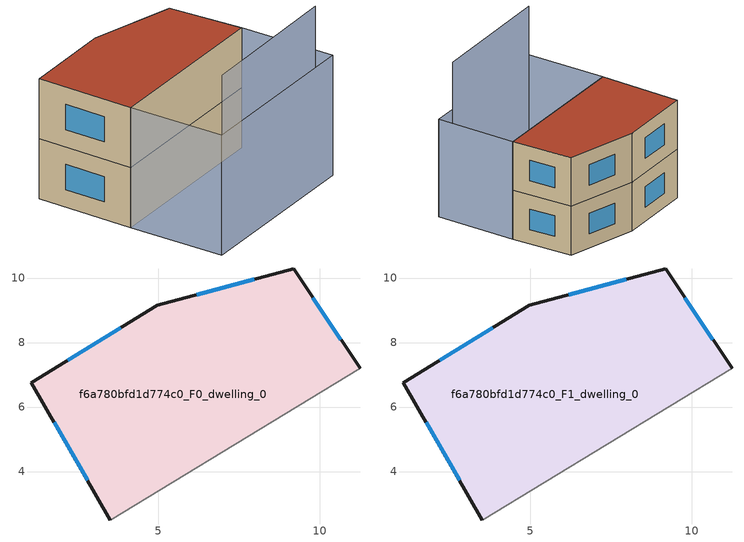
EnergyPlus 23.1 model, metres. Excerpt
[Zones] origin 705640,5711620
f6a780bfd1d774c0_F0_dwelling_0
 floor ground (EU_floor_Construction): 9.19,10.28 11.25,7.2 3.52,2.5 1.07,6.75 4.96,9.16 z0
 wall outside (EU_wall_Construction): 11.25,7.2 9.19,10.28 4.96,9.16 1.07,6.75 3.52,2.5 z0:3
 wall adiabatic (EU_wall_Construction): 3.52,2.5 11.25,7.2 z0:3
 window (EU_Window_Construction): 1.77,5.52 2.81,3.73 / 3.84,8.47 2.19,7.45 / 7.97,9.96 6.19,9.48 / 10.66,8.09 9.79,9.39 z0.87:2.13
f6a780bfd1d774c0_F1_dwelling_0
 floor to f6a780bfd1d774c0_F0_dwelling_0 (EU_floor_Construction): 9.19,10.28 11.25,7.2 3.52,2.5 1.07,6.75 4.96,9.16 z3
 wall outside (EU_wall_Construction): 11.25,7.2 9.19,10.28 4.96,9.16 1.07,6.75 3.52,2.5 z3:6
 wall adiabatic (EU_wall_Construction): 3.52,2.5 11.25,7.2 z3:6
 window (EU_Window_Construction): 1.77,5.52 2.81,3.73 / 3.84,8.47 2.19,7.45 / 7.97,9.96 6.19,9.48 / 10.66,8.09 9.79,9.39 z3.87:5.13
 roof outside (EU_roof_Construction): 11.25,7.2 9.19,10.28 4.96,9.16 1.07,6.75 3.52,2.5 z6
shading: 6.03,-1.61 12.62,2.51 z0:9; 3.52,2.5 11.26,7.2 / 11.26,7.2 13.76,3.09 / 13.76,3.09 6.02,-1.62 / 6.02,-1.62 3.52,2.5 z0:6
[Building]
EU S2 Campaign: North Axis=0; Terrain=City; Solar Distribution=FullExterior
[Site:Location]
London: Latitude=51.5; Longitude=-0.5; Time Zone=0; Elevation=25
[SizingPeriod:WeatherFileDays]
AnnualSizingPeriod: Begin Month=1; Begin Day of Month=1; End Month=12; End Day of Month=31; Day of Week for Start Day=Monday; Use Weather File Daylight Saving Period=No; Use Weather File Rain and Snow Indicators=No
[MATERIAL]
EU_InternalMass_Material: Roughness=MediumRough; Thickness=0.1; Conductivity=1; Density=1800; Specific Heat=900; Thermal Absorptance=0.9; Solar Absorptance=0.7; Visible Absorptance=0.7
[MATERIAL:NOMASS] Roughness=MediumRough; Thermal Absorptance=0.9; Solar Absorptance=0.7; Visible Absorptance=0.7
Name | Thermal Resistance
EU_wall_NoMass | 0.724719
EU_roof_NoMass | 2.98947
EU_floor_NoMass | 2.39157
[WINDOWMATERIAL:SIMPLEGLAZINGSYSTEM]
EU_Window_SimpleGlazing: UFactor=2.63425; Solar Heat Gain Coefficient=0.76; Visible Transmittance=0.76
[CONSTRUCTION]
EU_wall_Construction: EU_wall_NoMass
EU_roof_Construction: EU_roof_NoMass
EU_floor_Construction: EU_floor_NoMass
EU_Window_Construction: EU_Window_SimpleGlazing
EU_InternalMass_Construction: EU_InternalMass_Material
[ZONE] Type=1; Multiplier=1; Ceiling Height=autocalculate; Volume=123.841; Floor Area=autocalculate; Part of Total Floor Area=Yes
f6a780bfd1d774c0_F0_dwelling_0; f6a780bfd1d774c0_F1_dwelling_0
[INTERNALMASS] Construction=EU_InternalMass_Construction; Surface Area=41.2804
Name | Zone or ZoneList
f6a780bfd1d774c0_F0_dwelling_0_EU_InternalMass | f6a780bfd1d774c0_F0_dwelling_0
f6a780bfd1d774c0_F1_dwelling_0_EU_InternalMass | f6a780bfd1d774c0_F1_dwelling_0
[OTHEREQUIPMENT] Fuel Type=Electricity; Design Level Calculation Method=Watts/Area; Power per Zone Floor Area=1; Fraction Latent=0; Fraction Radiant=0; Fraction Lost=0; Carbon Dioxide Generation Rate=0; EndUse Subcategory=EU_Step8_InternalGains
Name | Zone or ZoneList or Space or SpaceList | Schedule
EU_Step8_InternalGain_f6a780bfd1d774c0_F0_dwelling_0_f000 | f6a780bfd1d774c0_F0_dwelling_0 | EU_Step8_GainSchedule_f6a780bfd1d774c0_F0_dwelling_0_f000
EU_Step8_InternalGain_f6a780bfd1d774c0_F1_dwelling_0_f000 | f6a780bfd1d774c0_F1_dwelling_0 | EU_Step8_GainSchedule_f6a780bfd1d774c0_F1_dwelling_0_f000
[ZONEVENTILATION:DESIGNFLOWRATE] Schedule=EU_AlwaysOn; Design Flow Rate Calculation Method=AirChanges/Hour; Air Changes per Hour=0.418135; Ventilation Type=Natural; Fan Pressure Rise=0; Fan Total Efficiency=1; Constant Term Coefficient=1; Temperature Term Coefficient=0; Velocity Term Coefficient=0; Velocity Squared Term Coefficient=0; Minimum Indoor Temperature=-100; Maximum Indoor Temperature=100; Delta Temperature=-100; Minimum Outdoor Temperature=-100; Maximum Outdoor Temperature=100; Maximum Wind Speed=40
Name | Zone or ZoneList or Space or SpaceList
EU_ConstantAir_f6a780bfd1d774c0_F0_dwelling_0 | f6a780bfd1d774c0_F0_dwelling_0
EU_ConstantAir_f6a780bfd1d774c0_F1_dwelling_0 | f6a780bfd1d774c0_F1_dwelling_0
[HVACTEMPLATE:THERMOSTAT] Constant Heating Setpoint=20; Constant Cooling Setpoint=50
EU_HeatOnly_f6a780bfd1d774c0_F0_dwelling_0; EU_HeatOnly_f6a780bfd1d774c0_F1_dwelling_0
[HVACTEMPLATE:ZONE:IDEALLOADSAIRSYSTEM] System Availability Schedule=EU_AlwaysOn; Maximum Heating Supply Air Temperature=50; Minimum Cooling Supply Air Temperature=13; Maximum Heating Supply Air Humidity Ratio=0.0156; Minimum Cooling Supply Air Humidity Ratio=0.0077; Heating Limit=NoLimit; Cooling Limit=NoLimit; Heating Availability Schedule=EU_AlwaysOn; Cooling Availability Schedule=EU_CoolingOff; Dehumidification Control Type=ConstantSensibleHeatRatio; Cooling Sensible Heat Ratio=0.7; Dehumidification Setpoint=60; Humidification Control Type=None; Humidification Setpoint=30; Outdoor Air Method=None; Outdoor Air Flow Rate per Person=0.00944; Outdoor Air Flow Rate per Zone Floor Area=0; Outdoor Air Flow Rate per Zone=0; Demand Controlled Ventilation Type=None; Outdoor Air Economizer Type=NoEconomizer; Heat Recovery Type=None; Sensible Heat Recovery Effectiveness=0.7; Latent Heat Recovery Effectiveness=0.65
Name | Template Thermostat
f6a780bfd1d774c0_F0_dwelling_0 | EU_HeatOnly_f6a780bfd1d774c0_F0_dwelling_0
f6a780bfd1d774c0_F1_dwelling_0 | EU_HeatOnly_f6a780bfd1d774c0_F1_dwelling_0
[SIZING:ZONE] Zone Cooling Design Supply Air Temperature Input Method=SupplyAirTemperature; Zone Cooling Design Supply Air Temperature=13; Zone Heating Design Supply Air Temperature Input Method=SupplyAirTemperature; Zone Heating Design Supply Air Temperature=50; Zone Cooling Design Supply Air Humidity Ratio=0.008; Zone Heating Design Supply Air Humidity Ratio=0.008; Cooling Design Air Flow Method=DesignDay; Cooling Design Air Flow Rate=0; Cooling Minimum Air Flow per Zone Floor Area=0.000762; Cooling Minimum Air Flow=0; Cooling Minimum Air Flow Fraction=0.2; Heating Design Air Flow Method=DesignDay; Heating Design Air Flow Rate=0; Heating Maximum Air Flow per Zone Floor Area=0.002032; Heating Maximum Air Flow=0.141576; Heating Maximum Air Flow Fraction=0.3; Account for Dedicated Outdoor Air System=No; Dedicated Outdoor Air System Control Strategy=NeutralSupplyAir; Dedicated Outdoor Air Low Setpoint Temperature for Design=autosize; Dedicated Outdoor Air High Setpoint Temperature for Design=autosize; Zone Load Sizing Method=Sensible Load Only No Latent Load; Zone Latent Cooling Design Supply Air Humidity Ratio Input Method=HumidityRatioDifference; Zone Cooling Design Supply Air Humidity Ratio Difference=0.005; Zone Latent Heating Design Supply Air Humidity Ratio Input Method=HumidityRatioDifference; Zone Humidification Design Supply Air Humidity Ratio Difference=0.005
f6a780bfd1d774c0_F0_dwelling_0; f6a780bfd1d774c0_F1_dwelling_0
[SCHEDULE:CONSTANT]
Name | Hourly Value
EU_AlwaysOn | 1
EU_CoolingOff | 0
[SCHEDULE:FILE] Column Number=1; Rows to Skip at Top=0; Number of Hours of Data=8760; Column Separator=Comma; Interpolate to Timestep=No; Minutes per Item=60; Adjust Schedule for Daylight Savings=Yes
Name | File
EU_Step8_GainSchedule_f6a780bfd1d774c0_F0_dwelling_0_f000 | ../../schedules/f6a780bfd1d774c0/f6a780bfd1d774c0_F0_dwelling_0_f000_gain.csv
EU_Step8_GainSchedule_f6a780bfd1d774c0_F1_dwelling_0_f000 | ../../schedules/f6a780bfd1d774c0/f6a780bfd1d774c0_F1_dwelling_0_f000_gain.csv
